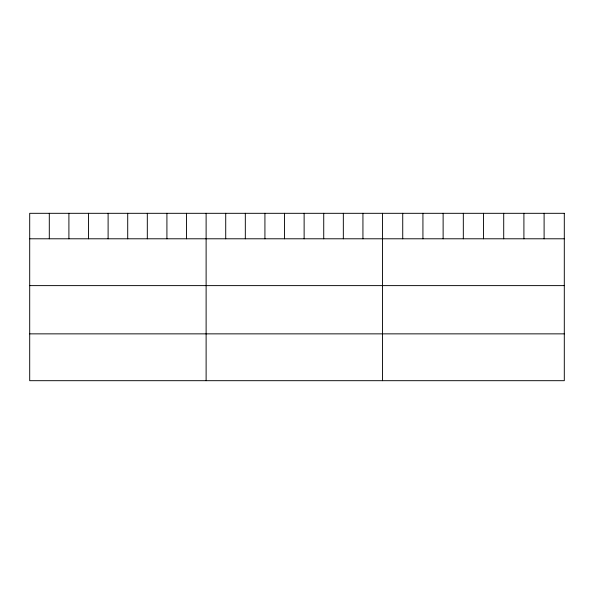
<?xml version="1.0" encoding="UTF-8"?>
<svg xmlns="http://www.w3.org/2000/svg" width="594" height="594" viewBox="0 0 594 594"><rect width="100%" height="100%" fill="white"/><g stroke="black" fill="none" stroke-linecap="round" stroke-linejoin="round"><path stroke-width="0.89" d="M29.7 238.788L564.3 238.788M29.7 285.617L564.3 285.617M29.7 333.858L564.3 333.858M544.104 213.313L544.104 238.788M523.908 213.313L523.908 238.788M503.712 213.313L503.712 238.788M483.516 213.313L483.516 238.788M463.32 213.313L463.32 238.788M443.124 213.313L443.124 238.788M422.928 213.313L422.928 238.788M402.732 213.313L402.732 238.788M382.536 213.313L382.536 380.687M362.934 213.313L362.934 238.788M343.332 213.313L343.332 238.788M323.73 213.313L323.73 238.788M304.128 213.313L304.128 238.788M284.526 213.313L284.526 238.788M264.924 213.313L264.924 238.788M245.322 213.313L245.322 238.788M225.72 213.313L225.72 238.788M206.118 213.313L206.118 380.687M186.516 213.313L186.516 238.788M166.914 213.313L166.914 238.788M147.312 213.313L147.312 238.788M127.71 213.313L127.71 238.788M108.108 213.313L108.108 238.788M88.506 213.313L88.506 238.788M68.904 213.313L68.904 238.788M49.302 213.313L49.302 238.788M564.3 213.313L29.7 213.313L29.7 380.687L564.3 380.687L564.3 213.313"/></g></svg>
